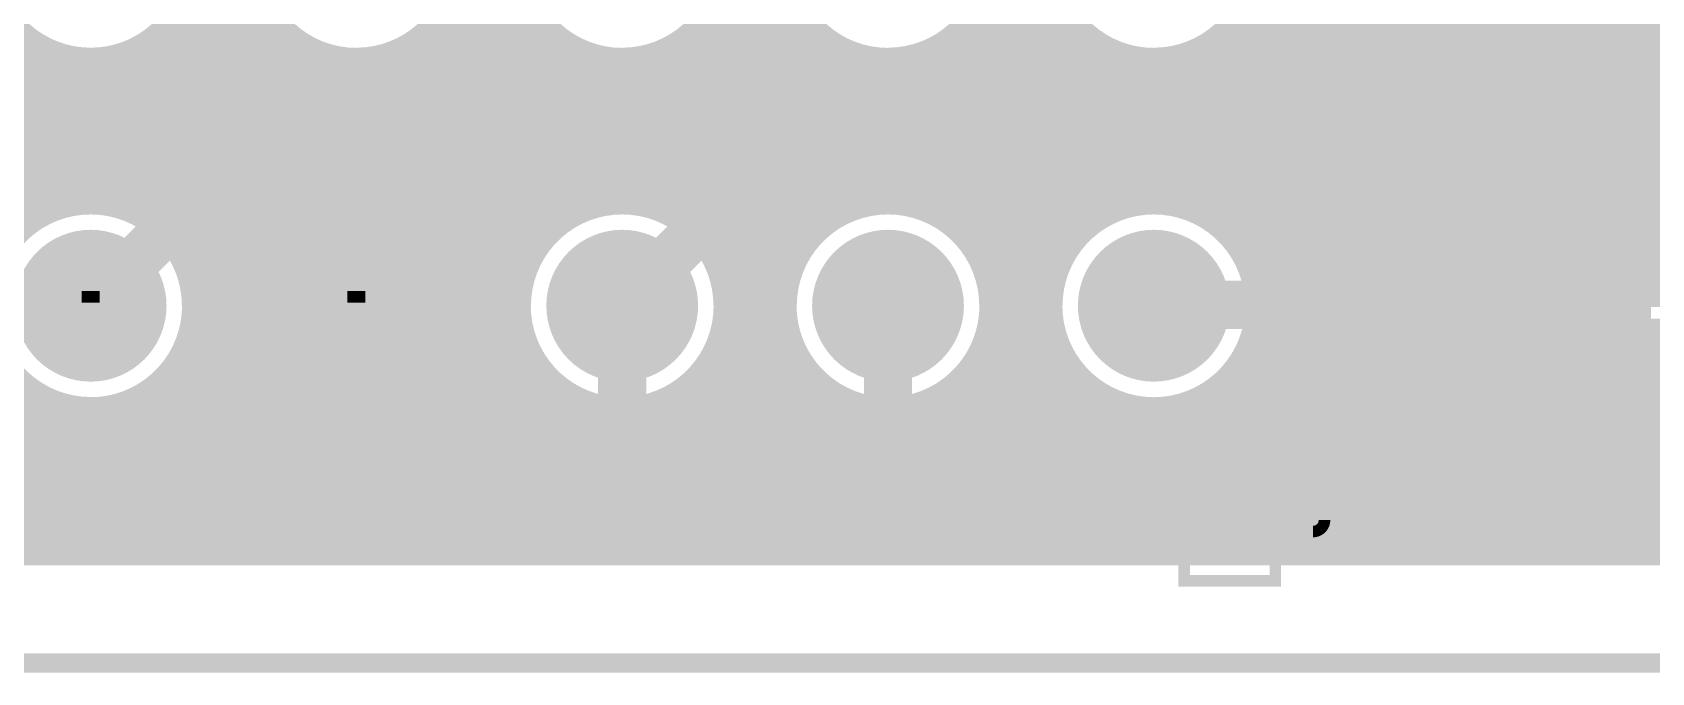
# Model space of a CAD drawing. Extents: x -5 to 208, y -5 to 206.
# Drawn here: x 172.74 to 194.07, y 119.87 to 128.3 of the extents above; entities that cross this region are included whole.
import ezdxf

# ---------------------------------------------------------------- set-up
doc = ezdxf.new("R2010")
doc.units = 0
doc.header["$MEASUREMENT"] = 0
doc.layers.get('0').update_dxf_attribs({"linetype": 'CONTINUOUS'})
for name, color, linetype in [('22-301-0_BOT', 7, 'CONTINUOUS'), ('22-301-0_DRD', 7, 'CONTINUOUS'), ('22-301-0_IN1', 1, 'CONTINUOUS'), ('22-301-0_IN2', 4, 'CONTINUOUS'), ('22-301-0_SMB', 3, 'CONTINUOUS'), ('22-301-0_SMT', 5, 'CONTINUOUS'), ('22-301-0_SST', 14, 'CONTINUOUS'), ('22-301-0_TOP', 9, 'CONTINUOUS'), ('THRUHOLE_TAP', 13, 'CONTINUOUS')]:
    doc.layers.add(name, color=color, linetype=linetype)

# ---------------------------------------------------------------- blocks, each defined once
blk = doc.blocks.new('ROUND_28')
at = {"const_width": 0.99949}
blk.add_lwpolyline([(-0.499744, 0, 1), (0.499744, 0, 1)], format="xyb", close=True, dxfattribs=at)
blk = doc.blocks.new('RECTANGLE_62')
blk.add_solid([(0.4445, 0.3175), (0.4445, -0.3175), (-0.4445, 0.3175), (-0.4445, -0.3175)])
blk = doc.blocks.new('ROUND_79')
at = {"const_width": 0.54991}
blk.add_lwpolyline([(-0.274954, 0, 1), (0.274954, 0, 1)], format="xyb", close=True, dxfattribs=at)

msp = doc.modelspace()

# ---------------------------------------------------------------- linework, layer by layer
at = {"layer": '22-301-0_DRD', "const_width": 0.254}
for points in [[(172.87494, 125.3363), (172.87494, 124.0663)], [(174.14494, 125.3363), (172.87494, 125.3363)], [(174.14494, 125.3363), (172.87494, 124.0663)], [(174.14494, 124.0663), (172.87494, 125.3363)], [(174.14494, 124.0663), (174.14494, 125.3363)], [(176.37506, 125.3363), (176.37506, 124.0663)], [(177.64506, 125.3363), (176.37506, 125.3363)], [(177.64506, 125.3363), (176.37506, 124.0663)], [(177.64506, 124.0663), (176.37506, 125.3363)], [(177.64506, 124.0663), (177.64506, 125.3363)], [(179.87518, 125.3363), (179.87518, 124.0663)], [(181.14518, 125.3363), (179.87518, 125.3363)], [(181.14518, 125.3363), (179.87518, 124.0663)], [(181.14518, 124.0663), (179.87518, 125.3363)], [(181.14518, 124.0663), (181.14518, 125.3363)], [(183.3753, 125.3363), (183.3753, 124.0663)], [(184.6453, 125.3363), (183.3753, 125.3363)], [(184.6453, 125.3363), (183.3753, 124.0663)], [(184.6453, 124.0663), (183.3753, 125.3363)], [(184.6453, 124.0663), (184.6453, 125.3363)], [(186.87542, 125.3363), (186.87542, 124.0663)], [(188.14542, 125.3363), (186.87542, 125.3363)], [(188.14542, 125.3363), (186.87542, 124.0663)], [(188.14542, 124.0663), (186.87542, 125.3363)], [(188.14542, 124.0663), (188.14542, 125.3363)], [(172.87494, 124.0663), (174.14494, 124.0663)], [(176.37506, 124.0663), (177.64506, 124.0663)], [(179.87518, 124.0663), (181.14518, 124.0663)], [(183.3753, 124.0663), (184.6453, 124.0663)], [(186.87542, 124.0663), (188.14542, 124.0663)], [(98.99904, 119.99976), (205.00086, 119.99976)]]:
    msp.add_lwpolyline(points, dxfattribs=at)
at = {"layer": '22-301-0_IN1', "const_width": 0.254}
for points in [[(174.9552, 166.37), (174.9552, 121.412)], [(175.1838, 166.37), (175.1838, 121.412)], [(175.4124, 166.37), (175.4124, 121.412)], [(175.641, 166.37), (175.641, 121.412)], [(178.3842, 164.211), (178.3842, 121.412)], [(178.6128, 164.211), (178.6128, 121.412)], [(178.8414, 164.211), (178.8414, 121.412)], [(179.07, 164.211), (179.07, 121.412)], [(182.0418, 164.211), (182.0418, 121.412)], [(182.2704, 164.211), (182.2704, 121.412)], [(182.499, 164.211), (182.499, 121.412)], [(185.6994, 164.211), (185.6994, 121.412)], [(185.928, 164.211), (185.928, 121.412)], [(186.1566, 164.211), (186.1566, 121.412)], [(188.8998, 164.211), (188.8998, 121.412)], [(189.1284, 164.211), (189.1284, 121.412)], [(189.357, 164.211), (189.357, 121.412)], [(189.5856, 164.211), (189.5856, 121.412)], [(189.8142, 164.211), (189.8142, 121.412)], [(190.0428, 164.211), (190.0428, 121.412)], [(190.2714, 164.211), (190.2714, 121.412)], [(190.5, 164.211), (190.5, 121.412)], [(190.7286, 164.211), (190.7286, 121.412)], [(190.9572, 164.211), (190.9572, 121.412)], [(192.5574, 164.211), (192.5574, 121.412)], [(192.786, 164.211), (192.786, 121.412)], [(193.0146, 164.211), (193.0146, 121.412)], [(193.2432, 164.211), (193.2432, 121.412)], [(193.4718, 164.211), (193.4718, 121.412)], [(193.7004, 164.211), (193.7004, 121.412)], [(193.929, 164.211), (193.929, 121.412)], [(194.1576, 164.211), (194.1576, 126.58852)], [(191.1858, 157.76702), (191.1858, 121.412)], [(192.3288, 157.72638), (192.3288, 121.412)], [(191.4144, 157.53588), (191.4144, 121.412)], [(192.1002, 157.52064), (192.1002, 121.412)], [(191.643, 157.44698), (191.643, 121.412)], [(191.8716, 157.4419), (191.8716, 121.412)], [(185.4708, 136.39038), (185.4708, 121.412)], [(181.8132, 129.03962), (181.8132, 124.95784)], [(182.7276, 128.94818), (182.7276, 125.05182)], [(174.7266, 128.76276), (174.7266, 125.2347)], [(179.2986, 128.75006), (179.2986, 125.24994)], [(185.2422, 128.80086), (185.2422, 125.1966)], [(175.8696, 128.61544), (175.8696, 121.412)], [(178.1556, 128.6256), (178.1556, 121.412)], [(181.5846, 128.51638), (181.5846, 125.48108)], [(182.9562, 128.48844), (182.9562, 125.51156)], [(186.3852, 128.59004), (186.3852, 125.40996)], [(188.6712, 128.65354), (188.6712, 125.34646)], [(172.6692, 128.27), (170.85056, 128.27)], [(172.6692, 128.27), (172.6692, 125.73)], [(176.16678, 128.27), (174.35068, 128.27)], [(174.498, 128.4097), (174.498, 125.5903)], [(176.0982, 128.33096), (176.0982, 121.412)], [(179.6669, 128.27), (177.8508, 128.27)], [(177.927, 128.33858), (177.927, 121.412)], [(179.5272, 128.40462), (179.5272, 125.59538)], [(183.16702, 128.27), (181.35092, 128.27)], [(181.356, 128.27508), (181.356, 125.72492)], [(183.1848, 128.2573), (183.1848, 125.7427)], [(186.66714, 128.27), (184.85104, 128.27)], [(185.0136, 128.42748), (185.0136, 125.56998)], [(186.6138, 128.31826), (186.6138, 125.68174)], [(203.99248, 128.27), (188.35116, 128.27)], [(188.4426, 128.35128), (188.4426, 125.64618)], [(173.08068, 128.0414), (170.43908, 128.0414)], [(172.8978, 128.12014), (172.8978, 125.87986)], [(173.1264, 128.02616), (173.1264, 125.97384)], [(176.5808, 128.0414), (173.9392, 128.0414)], [(174.0408, 128.0795), (174.0408, 125.91796)], [(174.2694, 128.20904), (174.2694, 125.79096)], [(176.3268, 128.15824), (176.3268, 121.412)], [(176.5554, 128.04902), (176.5554, 121.412)], [(180.08092, 128.0414), (177.43678, 128.0414)], [(177.4698, 128.05156), (177.4698, 121.412)], [(177.6984, 128.16332), (177.6984, 121.412)], [(179.7558, 128.20396), (179.7558, 125.79604)], [(179.9844, 128.07696), (179.9844, 125.9205)], [(180.8988, 128.0287), (180.8988, 125.9713)], [(183.58104, 128.0414), (180.9369, 128.0414)], [(181.1274, 128.12268), (181.1274, 125.87732)], [(183.4134, 128.10998), (183.4134, 125.88748)], [(187.08116, 128.0414), (184.43702, 128.0414)], [(184.5564, 128.08712), (184.5564, 125.91034)], [(184.785, 128.2192), (184.785, 125.7808)], [(186.8424, 128.15062), (186.8424, 125.84938)], [(187.071, 128.04394), (187.071, 125.95606)], [(203.76388, 128.0414), (187.93714, 128.0414)], [(187.9854, 128.05918), (187.9854, 125.94082)], [(188.214, 128.17094), (188.214, 125.82652)], [(203.53528, 127.8128), (80.645, 127.8128)], [(173.355, 127.9779), (173.355, 126.01956)], [(173.5836, 127.97282), (173.5836, 126.02718)], [(173.8122, 128.00584), (173.8122, 125.99416)], [(176.784, 127.98806), (176.784, 121.412)], [(177.0126, 127.97028), (177.0126, 121.412)], [(177.2412, 127.9906), (177.2412, 121.412)], [(180.213, 128.0033), (180.213, 125.9967)], [(180.4416, 127.97282), (180.4416, 126.02718)], [(180.6702, 127.98044), (180.6702, 126.01956)], [(183.642, 128.02108), (183.642, 125.97638)], [(183.8706, 127.9779), (183.8706, 126.0221)], [(184.0992, 127.97282), (184.0992, 126.02718)], [(184.3278, 128.00838), (184.3278, 125.99162)], [(187.2996, 127.98552), (187.2996, 126.01194)], [(187.5282, 127.97028), (187.5282, 126.02972)], [(187.7568, 127.99314), (187.7568, 126.00686)], [(203.30668, 127.5842), (80.645, 127.5842)], [(203.07808, 127.3556), (80.645, 127.3556)], [(202.84948, 127.127), (80.645, 127.127)], [(201.19594, 126.8984), (95.74276, 126.8984)], [(200.787, 126.6698), (96.1517, 126.6698)], [(197.96252, 126.58852), (193.9163, 126.58852), (193.9163, 124.40412)], [(193.9163, 126.4412), (96.42094, 126.4412)], [(193.9163, 126.2126), (96.61652, 126.2126)], [(173.1645, 125.984), (170.35526, 125.984)], [(180.1622, 125.984), (173.85538, 125.984)], [(183.66232, 125.984), (180.85562, 125.984)], [(187.16244, 125.984), (184.35574, 125.984)], [(193.9163, 125.984), (187.85586, 125.984)], [(172.69968, 125.7554), (170.81754, 125.7554)], [(179.69992, 125.7554), (174.31766, 125.7554)], [(183.20004, 125.7554), (181.3179, 125.7554)], [(186.70016, 125.7554), (184.81802, 125.7554)], [(193.9163, 125.7554), (188.31814, 125.7554)], [(179.46878, 125.5268), (174.55134, 125.5268)], [(182.9689, 125.5268), (181.54904, 125.5268)], [(186.46902, 125.5268), (185.04916, 125.5268)], [(193.9163, 125.5268), (188.54928, 125.5268)], [(179.32146, 125.2982), (174.69612, 125.2982)], [(182.82158, 125.2982), (181.69636, 125.2982)], [(186.3217, 125.2982), (185.19648, 125.2982)], [(193.9163, 125.2982), (188.6966, 125.2982)], [(179.23256, 125.0696), (174.78756, 125.0696)], [(182.73268, 125.0696), (181.78526, 125.0696)], [(186.2328, 125.0696), (185.28538, 125.0696)], [(193.9163, 125.0696), (188.7855, 125.0696)], [(179.18684, 124.841), (174.83074, 124.841)], [(182.68696, 124.841), (181.83098, 124.841)], [(186.18708, 124.841), (185.3311, 124.841)], [(193.9163, 124.841), (188.83122, 124.841)], [(179.18176, 124.6124), (174.83582, 124.6124)], [(181.8132, 124.44222), (181.8132, 121.412)], [(182.68188, 124.6124), (181.83606, 124.6124)], [(186.182, 124.6124), (185.33618, 124.6124)], [(193.9163, 124.6124), (188.8363, 124.6124)], [(197.96252, 124.40412), (193.9163, 124.40412)], [(194.1576, 124.40412), (194.1576, 121.412)], [(179.21732, 124.3838), (174.80026, 124.3838)], [(182.71744, 124.3838), (181.8005, 124.3838)], [(182.7276, 124.34824), (182.7276, 121.412)], [(185.2422, 124.20346), (185.2422, 121.412)], [(186.21756, 124.3838), (185.30062, 124.3838)], [(200.00722, 124.3838), (188.80074, 124.3838)], [(179.29606, 124.1552), (174.72152, 124.1552)], [(174.7266, 124.16536), (174.7266, 121.412)], [(179.2986, 124.15012), (179.2986, 121.412)], [(182.79618, 124.1552), (181.72176, 124.1552)], [(186.2963, 124.1552), (185.22188, 124.1552)], [(186.3852, 123.9901), (186.3852, 121.412)], [(188.6712, 124.0536), (188.6712, 121.412)], [(200.0885, 124.1552), (188.722, 124.1552)], [(174.498, 123.80976), (174.498, 121.412)], [(179.42814, 123.9266), (174.58944, 123.9266)], [(179.5272, 123.80468), (179.5272, 121.412)], [(181.5846, 123.91898), (181.5846, 121.412)], [(182.92826, 123.9266), (181.58968, 123.9266)], [(182.9562, 123.8885), (182.9562, 121.412)], [(185.0136, 123.83008), (185.0136, 121.412)], [(186.42838, 123.9266), (185.0898, 123.9266)], [(200.20534, 123.9266), (188.58992, 123.9266)], [(172.63618, 123.698), (170.88358, 123.698)], [(172.6692, 123.67006), (172.6692, 121.412)], [(174.2694, 123.6091), (174.2694, 121.412)], [(179.63642, 123.698), (174.3837, 123.698)], [(179.7558, 123.60402), (179.7558, 121.412)], [(181.356, 123.67514), (181.356, 121.412)], [(183.13654, 123.698), (181.3814, 123.698)], [(183.1848, 123.65736), (183.1848, 121.412)], [(184.785, 123.61926), (184.785, 121.412)], [(186.63666, 123.698), (184.88152, 123.698)], [(186.6138, 123.71832), (186.6138, 121.412)], [(186.8424, 123.55068), (186.8424, 121.412)], [(188.214, 123.57354), (188.214, 121.412)], [(200.36028, 123.698), (188.38164, 123.698)], [(188.4426, 123.75388), (188.4426, 121.412)], [(173.00702, 123.4694), (170.5102, 123.4694)], [(172.8978, 123.5202), (172.8978, 121.412)], [(173.1264, 123.42622), (173.1264, 121.412)], [(173.355, 123.3805), (173.355, 121.412)], [(173.5836, 123.37288), (173.5836, 121.412)], [(173.8122, 123.4059), (173.8122, 121.412)], [(180.00726, 123.4694), (174.01032, 123.4694)], [(174.0408, 123.4821), (174.0408, 121.412)], [(179.9844, 123.47956), (179.9844, 121.412)], [(180.213, 123.40336), (180.213, 121.412)], [(180.4416, 123.37288), (180.4416, 121.412)], [(180.6702, 123.3805), (180.6702, 121.412)], [(180.8988, 123.42876), (180.8988, 121.412)], [(183.50738, 123.4694), (181.01056, 123.4694)], [(181.1274, 123.52274), (181.1274, 121.412)], [(183.4134, 123.51258), (183.4134, 121.412)], [(183.642, 123.42368), (183.642, 121.412)], [(183.8706, 123.37796), (183.8706, 121.412)], [(184.0992, 123.37288), (184.0992, 121.412)], [(184.3278, 123.40844), (184.3278, 121.412)], [(187.0075, 123.4694), (184.51068, 123.4694)], [(184.5564, 123.48972), (184.5564, 121.412)], [(187.071, 123.444), (187.071, 121.412)], [(187.2996, 123.38812), (187.2996, 121.412)], [(187.5282, 123.37034), (187.5282, 121.412)], [(187.7568, 123.3932), (187.7568, 121.412)], [(187.9854, 123.45924), (187.9854, 121.412)], [(200.56856, 123.4694), (188.0108, 123.4694)], [(200.85812, 123.2408), (165.58514, 123.2408)], [(201.32294, 123.0122), (165.75024, 123.0122)], [(204.47, 122.7836), (165.84422, 122.7836)], [(204.47, 122.555), (165.8874, 122.555)], [(204.47, 122.3264), (165.87978, 122.3264)], [(204.47, 122.0978), (165.82644, 122.0978)], [(204.47, 121.8692), (165.71722, 121.8692)], [(204.47, 121.6406), (165.52672, 121.6406)], [(204.47, 121.412), (165.15334, 121.412)]]:
    msp.add_lwpolyline(points, dxfattribs=at)
for points in [[(172.18152, 129.2987, 0.4142136), (173.50994, 127.97028)], [(173.50994, 127.97028, 0.4142136), (174.83836, 129.2987)], [(175.6791, 129.2987, 0.4142136), (177.01006, 127.96774)], [(177.01006, 127.97028, 0.4142136), (178.33848, 129.2987)], [(179.17922, 129.2987, 0.4142136), (180.51018, 127.96774)], [(180.51018, 127.97028, 0.4142136), (181.8386, 129.2987)], [(182.67934, 129.2987, 0.4142136), (184.0103, 127.96774)], [(184.0103, 127.97028, 0.4142136), (185.33872, 129.2987)], [(186.17946, 129.2987, 0.4142136), (187.51042, 127.96774)], [(187.51042, 127.97028, 0.4142136), (188.83884, 129.2987)], [(173.50994, 126.02972, 0.4142136), (172.18152, 124.7013)], [(174.83836, 124.7013, 0.4142136), (173.50994, 126.02972)], [(180.51018, 126.02972, 0.4142136), (179.18176, 124.7013)], [(181.8386, 124.7013, 0.4142136), (180.51018, 126.02972)], [(184.0103, 126.02972, 0.4142136), (182.68188, 124.7013)], [(185.33872, 124.7013, 0.4142136), (184.0103, 126.02972)], [(187.51042, 126.02972, 0.4142136), (186.182, 124.7013)], [(188.83884, 124.7013, 0.4142136), (187.51042, 126.02972)], [(172.18152, 124.7013, 0.4142136), (173.50994, 123.37288)], [(173.50994, 123.37034, 0.4142136), (174.8409, 124.7013)], [(179.17922, 124.7013, 0.4142136), (180.51018, 123.37034)], [(180.51018, 123.37034, 0.4142136), (181.84114, 124.7013)], [(182.67934, 124.7013, 0.4142136), (184.0103, 123.37034)], [(184.0103, 123.37034, 0.4142136), (185.34126, 124.7013)], [(186.17946, 124.7013, 0.4142136), (187.51042, 123.37034)], [(187.51042, 123.37034, 0.4142136), (188.84138, 124.7013)]]:
    msp.add_lwpolyline(points, format="xyb", dxfattribs=at)
at = {"layer": '22-301-0_IN2', "const_width": 0.254}
for points in [[(174.9552, 166.497), (174.9552, 121.57202)], [(175.1838, 166.497), (175.1838, 121.57202)], [(175.4124, 166.497), (175.4124, 121.57202)], [(175.641, 166.497), (175.641, 121.57202)], [(178.3842, 164.338), (178.3842, 121.56948)], [(178.6128, 164.338), (178.6128, 121.56948)], [(178.8414, 164.338), (178.8414, 121.56948)], [(179.07, 164.338), (179.07, 121.56948)], [(182.0418, 164.338), (182.0418, 121.5644)], [(182.2704, 164.338), (182.2704, 121.5644)], [(182.499, 164.338), (182.499, 121.5644)], [(185.6994, 164.338), (185.6994, 121.56186)], [(185.928, 164.338), (185.928, 121.55932)], [(186.1566, 164.338), (186.1566, 121.55932)], [(188.8998, 164.338), (188.8998, 121.55678)], [(189.1284, 164.338), (189.1284, 121.55678)], [(189.357, 164.338), (189.357, 121.55678)], [(189.5856, 164.338), (189.5856, 121.55678)], [(189.8142, 164.338), (189.8142, 121.55678)], [(190.0428, 164.338), (190.0428, 121.55678)], [(190.2714, 164.338), (190.2714, 121.55424)], [(190.5, 164.338), (190.5, 121.55424)], [(190.7286, 164.338), (190.7286, 121.55424)], [(190.9572, 164.338), (190.9572, 121.55424)], [(192.5574, 164.338), (192.5574, 121.5517)], [(192.786, 164.338), (192.786, 121.5517)], [(193.0146, 164.338), (193.0146, 121.5517)], [(193.2432, 164.338), (193.2432, 121.5517)], [(193.4718, 164.338), (193.4718, 121.5517)], [(193.7004, 164.338), (193.7004, 121.5517)], [(193.929, 164.338), (193.929, 124.81052)], [(194.1576, 164.338), (194.1576, 124.81052)], [(191.1858, 157.76702), (191.1858, 121.55424)], [(192.3288, 157.72638), (192.3288, 121.5517)], [(191.4144, 157.53588), (191.4144, 121.55424)], [(192.1002, 157.52064), (192.1002, 121.55424)], [(191.643, 157.44698), (191.643, 121.55424)], [(191.8716, 157.4419), (191.8716, 121.55424)], [(185.4708, 136.39038), (185.4708, 121.56186)], [(181.8132, 129.03962), (181.8132, 124.95784)], [(182.7276, 128.94818), (182.7276, 125.05182)], [(174.7266, 128.76276), (174.7266, 125.2347)], [(179.2986, 128.75006), (179.2986, 125.24994)], [(185.2422, 128.80086), (185.2422, 125.1966)], [(175.8696, 128.61544), (175.8696, 121.57202)], [(178.1556, 128.6256), (178.1556, 121.56948)], [(181.5846, 128.51638), (181.5846, 125.48108)], [(182.9562, 128.48844), (182.9562, 125.51156)], [(186.3852, 128.59004), (186.3852, 125.40996)], [(188.6712, 128.65354), (188.6712, 125.34646)], [(172.6692, 128.27), (172.6692, 125.73)], [(176.10836, 128.3208), (174.4091, 128.3208)], [(174.498, 128.4097), (174.498, 125.5903)], [(176.0982, 128.33096), (176.0982, 121.57202)], [(179.60848, 128.3208), (177.90922, 128.3208)], [(177.927, 128.33858), (177.927, 121.56948)], [(179.5272, 128.40462), (179.5272, 125.59538)], [(181.356, 128.27508), (181.356, 125.72492)], [(183.1086, 128.3208), (181.40934, 128.3208)], [(183.1848, 128.2573), (183.1848, 125.7427)], [(186.60872, 128.3208), (184.90946, 128.3208)], [(185.0136, 128.42748), (185.0136, 125.56998)], [(186.6138, 128.31826), (186.6138, 125.68174)], [(204.47, 128.3208), (188.40958, 128.3208)], [(188.4426, 128.35128), (188.4426, 125.64618)], [(172.95368, 128.0922), (170.56608, 128.0922)], [(172.8978, 128.12014), (172.8978, 125.87986)], [(173.1264, 128.02616), (173.1264, 125.97384)], [(174.0408, 128.0795), (174.0408, 125.91796)], [(176.4538, 128.0922), (174.0662, 128.0922)], [(174.2694, 128.20904), (174.2694, 125.79096)], [(176.3268, 128.15824), (176.3268, 121.57202)], [(176.5554, 128.04902), (176.5554, 121.57202)], [(177.4698, 128.05156), (177.4698, 121.56948)], [(179.95392, 128.0922), (177.56378, 128.0922)], [(177.6984, 128.16332), (177.6984, 121.56948)], [(179.7558, 128.20396), (179.7558, 125.79604)], [(179.9844, 128.07696), (179.9844, 125.9205)], [(180.8988, 128.0287), (180.8988, 125.9713)], [(183.45404, 128.0922), (181.0639, 128.0922)], [(181.1274, 128.12268), (181.1274, 125.87732)], [(183.4134, 128.10998), (183.4134, 125.88748)], [(184.5564, 128.08712), (184.5564, 125.91034)], [(186.95416, 128.0922), (184.56402, 128.0922)], [(184.785, 128.2192), (184.785, 125.7808)], [(186.8424, 128.15062), (186.8424, 125.84938)], [(187.071, 128.04394), (187.071, 125.95606)], [(187.9854, 128.05918), (187.9854, 125.94082)], [(204.47, 128.0922), (188.06414, 128.0922)], [(188.214, 128.17094), (188.214, 125.82652)], [(204.47, 127.8636), (80.8482, 127.8636)], [(173.355, 127.9779), (173.355, 126.01956)], [(173.5836, 127.97282), (173.5836, 126.02718)], [(173.8122, 128.00584), (173.8122, 125.99416)], [(176.784, 127.98806), (176.784, 121.57202)], [(177.0126, 127.97028), (177.0126, 121.57202)], [(177.2412, 127.9906), (177.2412, 121.56948)], [(180.213, 128.0033), (180.213, 125.9967)], [(180.4416, 127.97282), (180.4416, 126.02718)], [(180.6702, 127.98044), (180.6702, 126.01956)], [(183.642, 128.02108), (183.642, 125.97638)], [(183.8706, 127.9779), (183.8706, 126.0221)], [(184.0992, 127.97282), (184.0992, 126.02718)], [(184.3278, 128.00838), (184.3278, 125.99162)], [(187.2996, 127.98552), (187.2996, 126.01194)], [(187.5282, 127.97028), (187.5282, 126.02972)], [(187.7568, 127.99314), (187.7568, 126.00686)], [(204.47, 127.635), (80.8482, 127.635)], [(204.47, 127.4064), (80.8482, 127.4064)], [(204.47, 127.1778), (80.8482, 127.1778)], [(201.32802, 126.9492), (95.61068, 126.9492)], [(200.86066, 126.7206), (96.07804, 126.7206)], [(200.5711, 126.492), (96.3676, 126.492)], [(200.36282, 126.2634), (96.57588, 126.2634)], [(200.20534, 126.0348), (96.73336, 126.0348)], [(172.7708, 125.8062), (170.74642, 125.8062)], [(179.77104, 125.8062), (174.24654, 125.8062)], [(183.27116, 125.8062), (181.24678, 125.8062)], [(186.77128, 125.8062), (184.7469, 125.8062)], [(200.09104, 125.8062), (188.24702, 125.8062)], [(179.50942, 125.5776), (174.50816, 125.5776)], [(183.00954, 125.5776), (181.5084, 125.5776)], [(186.50966, 125.5776), (185.00852, 125.5776)], [(200.00722, 125.5776), (188.50864, 125.5776)], [(179.3494, 125.349), (174.67072, 125.349)], [(182.84952, 125.349), (181.66842, 125.349)], [(186.34964, 125.349), (185.16854, 125.349)], [(199.95134, 125.349), (188.66866, 125.349)], [(179.2478, 125.1204), (174.76978, 125.1204)], [(182.74792, 125.1204), (181.77002, 125.1204)], [(186.24804, 125.1204), (185.27014, 125.1204)], [(199.9234, 125.1204), (188.77026, 125.1204)], [(179.19446, 124.8918), (174.82566, 124.8918)], [(182.69458, 124.8918), (181.82336, 124.8918)], [(186.1947, 124.8918), (185.32348, 124.8918)], [(199.92086, 124.8918), (188.8236, 124.8918)], [(179.17922, 124.6632), (174.83836, 124.6632)], [(182.67934, 124.6632), (181.8386, 124.6632)], [(186.17946, 124.6632), (185.33872, 124.6632)], [(193.74612, 124.6632), (188.83884, 124.6632)], [(198.0057, 124.81052), (193.74612, 124.81052), (193.74612, 122.62612)], [(179.20716, 124.4346), (174.81296, 124.4346)], [(182.70728, 124.4346), (181.81066, 124.4346)], [(181.8132, 124.44222), (181.8132, 121.5644)], [(186.2074, 124.4346), (185.31078, 124.4346)], [(193.74612, 124.4346), (188.8109, 124.4346)], [(179.27574, 124.206), (174.74438, 124.206)], [(182.77586, 124.206), (181.74208, 124.206)], [(182.7276, 124.34824), (182.7276, 121.5644)], [(186.27598, 124.206), (185.2422, 124.206)], [(185.2422, 124.20346), (185.2422, 121.56186)], [(193.74612, 124.206), (188.74232, 124.206)], [(179.39258, 123.9774), (174.625, 123.9774)], [(174.7266, 124.16536), (174.7266, 121.57456)], [(179.2986, 124.15012), (179.2986, 121.56694)], [(182.8927, 123.9774), (181.62524, 123.9774)], [(186.39282, 123.9774), (185.12536, 123.9774)], [(186.3852, 123.9901), (186.3852, 121.55932)], [(193.74612, 123.9774), (188.62548, 123.9774)], [(188.6712, 124.0536), (188.6712, 121.55678)], [(174.498, 123.80976), (174.498, 121.57456)], [(179.5272, 123.80468), (179.5272, 121.56694)], [(181.5846, 123.91898), (181.5846, 121.5644)], [(182.9562, 123.8885), (182.9562, 121.5644)], [(185.0136, 123.83008), (185.0136, 121.56186)], [(172.6692, 123.67006), (172.6692, 121.5771)], [(174.2694, 123.6091), (174.2694, 121.57456)], [(179.58054, 123.7488), (174.43704, 123.7488)], [(179.7558, 123.60402), (179.7558, 121.56694)], [(181.356, 123.67514), (181.356, 121.56694)], [(183.08066, 123.7488), (181.43728, 123.7488)], [(183.1848, 123.65736), (183.1848, 121.5644)], [(184.785, 123.61926), (184.785, 121.56186)], [(186.58078, 123.7488), (184.9374, 123.7488)], [(186.6138, 123.71832), (186.6138, 121.55932)], [(186.8424, 123.55068), (186.8424, 121.55932)], [(188.214, 123.57354), (188.214, 121.55678)], [(193.74612, 123.7488), (188.43752, 123.7488)], [(188.4426, 123.75388), (188.4426, 121.55678)], [(172.8978, 123.5202), (170.62196, 123.5202)], [(172.8978, 123.5202), (172.8978, 121.57456)], [(173.1264, 123.42622), (173.1264, 121.57456)], [(173.355, 123.3805), (173.355, 121.57456)], [(173.5836, 123.37288), (173.5836, 121.57456)], [(173.8122, 123.4059), (173.8122, 121.57456)], [(174.0408, 123.4821), (174.0408, 121.57456)], [(179.89804, 123.5202), (174.12208, 123.5202)], [(179.9844, 123.47956), (179.9844, 121.56694)], [(180.213, 123.40336), (180.213, 121.56694)], [(180.4416, 123.37288), (180.4416, 121.56694)], [(180.6702, 123.3805), (180.6702, 121.56694)], [(180.8988, 123.42876), (180.8988, 121.56694)], [(183.39816, 123.5202), (181.11978, 123.5202)], [(181.1274, 123.52274), (181.1274, 121.56694)], [(183.4134, 123.51258), (183.4134, 121.5644)], [(183.642, 123.42368), (183.642, 121.56186)], [(183.8706, 123.37796), (183.8706, 121.56186)], [(184.0992, 123.37288), (184.0992, 121.56186)], [(184.3278, 123.40844), (184.3278, 121.56186)], [(184.5564, 123.48972), (184.5564, 121.56186)], [(186.89828, 123.5202), (184.6199, 123.5202)], [(187.071, 123.444), (187.071, 121.55932)], [(187.2996, 123.38812), (187.2996, 121.55932)], [(187.5282, 123.37034), (187.5282, 121.55932)], [(187.7568, 123.3932), (187.7568, 121.55932)], [(187.9854, 123.45924), (187.9854, 121.55678)], [(193.74612, 123.5202), (188.12002, 123.5202)], [(193.74612, 123.2916), (165.53434, 123.2916)], [(193.74612, 123.063), (165.7223, 123.063)], [(193.74612, 122.8344), (165.82898, 122.8344)], [(204.47, 122.6058), (165.88232, 122.6058)], [(198.0057, 122.62612), (193.74612, 122.62612)], [(193.929, 122.62612), (193.929, 121.5517)], [(194.1576, 122.62612), (194.1576, 121.5517)], [(204.47, 122.3772), (165.88486, 122.3772)], [(204.47, 122.1486), (165.84168, 122.1486)], [(204.47, 121.92), (165.74516, 121.92)], [(204.47, 121.6914), (165.57752, 121.6914)], [(165.46068, 121.58472), (204.47, 121.539)]]:
    msp.add_lwpolyline(points, dxfattribs=at)
for points in [[(172.18152, 129.2987, 0.4142136), (173.50994, 127.97028)], [(173.50994, 127.97028, 0.4142136), (174.83836, 129.2987)], [(175.6791, 129.2987, 0.4142136), (177.01006, 127.96774)], [(177.01006, 127.97028, 0.4142136), (178.33848, 129.2987)], [(179.17922, 129.2987, 0.4142136), (180.51018, 127.96774)], [(180.51018, 127.97028, 0.4142136), (181.8386, 129.2987)], [(182.67934, 129.2987, 0.4142136), (184.0103, 127.96774)], [(184.0103, 127.97028, 0.4142136), (185.33872, 129.2987)], [(186.17946, 129.2987, 0.4142136), (187.51042, 127.96774)], [(187.51042, 127.97028, 0.4142136), (188.83884, 129.2987)], [(173.50994, 126.02972, 0.4142136), (172.18152, 124.7013)], [(174.83836, 124.7013, 0.4142136), (173.50994, 126.02972)], [(180.51018, 126.02972, 0.4142136), (179.18176, 124.7013)], [(181.8386, 124.7013, 0.4142136), (180.51018, 126.02972)], [(184.0103, 126.02972, 0.4142136), (182.68188, 124.7013)], [(185.33872, 124.7013, 0.4142136), (184.0103, 126.02972)], [(187.51042, 126.02972, 0.4142136), (186.182, 124.7013)], [(188.83884, 124.7013, 0.4142136), (187.51042, 126.02972)], [(172.18152, 124.7013, 0.4142136), (173.50994, 123.37288)], [(173.50994, 123.37034, 0.4142136), (174.8409, 124.7013)], [(179.17922, 124.7013, 0.4142136), (180.51018, 123.37034)], [(180.51018, 123.37034, 0.4142136), (181.84114, 124.7013)], [(182.67934, 124.7013, 0.4142136), (184.0103, 123.37034)], [(184.0103, 123.37034, 0.4142136), (185.34126, 124.7013)], [(186.17946, 124.7013, 0.4142136), (187.51042, 123.37034)], [(187.51042, 123.37034, 0.4142136), (188.84138, 124.7013)]]:
    msp.add_lwpolyline(points, format="xyb", dxfattribs=at)
at = {"layer": '22-301-0_SST', "const_width": 0.1524}
for points in [[(178.20894, 130.88874), (178.6001, 130.88874), (178.6001, 127.70866), (175.42002, 127.70866), (175.42002, 130.88874), (178.05908, 130.88874), (178.20894, 130.88874), (178.20894, 131.8006), (178.20894, 131.93014), (178.20894, 132.21716), (178.20894, 133.88594), (178.20386, 133.92912), (178.05908, 134.0358), (172.46092, 134.0358), (172.46092, 133.93166)], [(189.75832, 121.87936), (189.75832, 123.75134), (190.2587, 123.75134), (190.2587, 125.15088), (189.75832, 125.15088), (189.75832, 128.34874), (190.2587, 128.34874), (190.2587, 129.74828), (189.75832, 129.74828), (189.75832, 131.57962)], [(172.31106, 130.88874), (171.9199, 130.88874), (171.9199, 127.70866), (175.09998, 127.70866), (175.09998, 130.88874)], [(178.92014, 130.88874), (178.92014, 127.70866), (182.10022, 127.70866), (182.10022, 130.88874), (178.92014, 130.88874)], [(182.42026, 130.88874), (182.42026, 127.70866), (185.60034, 127.70866), (185.60034, 130.88874), (182.42026, 130.88874)], [(185.92038, 130.88874), (185.92038, 127.70866), (189.10046, 127.70866), (189.10046, 130.88874), (185.92038, 130.88874)], [(171.9199, 126.29134), (171.9199, 123.11126), (175.09998, 123.11126), (175.09998, 126.29134), (171.9199, 126.29134)], [(175.42002, 126.29134), (175.42002, 123.11126), (178.6001, 123.11126), (178.6001, 126.29134), (175.42002, 126.29134)], [(178.92014, 126.29134), (178.92014, 123.11126), (182.10022, 123.11126), (182.10022, 126.29134), (178.92014, 126.29134)], [(182.42026, 126.29134), (182.42026, 123.11126), (185.60034, 123.11126), (185.60034, 126.29134), (182.42026, 126.29134)], [(185.92038, 126.29134), (185.92038, 123.11126), (189.10046, 123.11126), (189.10046, 126.29134), (185.92038, 126.29134)], [(180.3908, 124.58192), (180.62702, 124.58192), (180.62702, 124.81814), (180.3908, 124.81814), (180.19268, 125.0188), (180.19268, 124.3838), (180.3908, 124.58192), (180.3908, 124.81814)], [(180.62702, 124.81814), (180.82768, 125.0188), (180.82768, 124.3838), (180.62702, 124.58192)], [(183.89092, 124.58192), (184.12714, 124.58192), (184.12714, 124.81814), (183.89092, 124.81814), (183.6928, 125.0188), (183.6928, 124.3838), (183.89092, 124.58192), (183.89092, 124.81814)], [(184.12714, 124.81814), (184.3278, 125.0188), (184.3278, 124.3838), (184.12714, 124.58192)], [(173.19244, 125.0188), (173.3931, 124.81814), (173.3931, 124.58192), (173.19244, 124.3838), (173.19244, 125.0188), (173.82744, 125.0188), (173.62678, 124.81814), (173.62678, 124.58192), (173.3931, 124.58192)], [(173.62678, 124.58192), (173.82744, 124.3838), (173.82744, 125.0188)], [(176.69256, 125.0188), (176.89068, 124.81814), (176.89068, 124.58192), (176.69256, 124.3838), (176.69256, 125.0188), (177.32756, 125.0188), (177.1269, 124.81814), (177.1269, 124.58192), (176.89068, 124.58192)], [(177.1269, 124.58192), (177.32756, 124.3838), (177.32756, 125.0188)], [(180.82768, 125.0188), (180.19268, 125.0188)], [(184.3278, 125.0188), (183.6928, 125.0188)], [(187.62726, 124.81814), (187.39104, 124.81814), (187.19292, 125.0188), (187.82792, 125.0188), (187.62726, 124.81814), (187.62726, 124.58192), (187.82792, 124.3838), (187.82792, 125.0188)], [(187.39104, 124.58192), (187.19292, 124.3838), (187.19292, 125.0188)], [(173.3931, 124.81814), (173.62678, 124.81814)], [(176.89068, 124.81814), (177.1269, 124.81814)], [(187.62726, 124.58192), (187.39104, 124.58192), (187.39104, 124.81814)], [(173.82744, 124.3838), (173.19244, 124.3838)], [(177.32756, 124.3838), (176.69256, 124.3838)], [(180.82768, 124.3838), (180.19268, 124.3838)], [(184.3278, 124.3838), (183.6928, 124.3838)], [(187.82792, 124.3838), (187.19292, 124.3838)], [(160.909, 121.7295), (189.60846, 121.7295)], [(189.11062, 121.7295), (189.11062, 121.07926), (187.9092, 121.07926), (187.9092, 121.7295)]]:
    msp.add_lwpolyline(points, dxfattribs=at)
msp.add_lwpolyline([(189.60846, 121.7295, 0.4142136), (189.75832, 121.87936)], format="xyb", dxfattribs=at)
at = {"layer": '22-301-0_TOP', "const_width": 0.635}
for points in [[(187.51042, 124.7013), (187.52312, 124.714), (189.865, 124.714), (198.501, 133.35), (204.724, 133.35), (205.486, 134.112), (205.486, 153.162), (203.2, 155.448), (203.2, 155.5877)], [(173.50994, 124.7013), (175.26, 126.44882), (175.26, 132.715), (178.054, 135.509), (182.118, 135.509), (183.134, 136.525), (183.134, 140.8938), (185.42, 143.1798)], [(191.77, 138.7602), (191.77, 138.684), (184.912, 131.826), (183.134, 131.826), (182.245, 130.937), (182.245, 126.43612), (180.51018, 124.7013)], [(181.61, 122.555), (180.975, 122.555), (180.51018, 123.01982), (180.51018, 124.7013)], [(182.88, 122.555), (183.388, 122.555), (184.0103, 123.1773), (184.0103, 124.7013)], [(182.0672, 122.555), (182.4482, 122.555)]]:
    msp.add_lwpolyline(points, dxfattribs=at)

# ---------------------------------------------------------------- block references
at = {"layer": '22-301-0_BOT'}
for p in [(173.50994, 124.7013), (177.01006, 124.7013), (180.51018, 124.7013), (184.0103, 124.7013), (187.51042, 124.7013)]:
    msp.add_blockref('ROUND_28', p, dxfattribs=at)
at = {"layer": '22-301-0_IN1'}
for p in [(173.50994, 124.7013), (177.01006, 124.7013), (180.51018, 124.7013), (184.0103, 124.7013), (187.51042, 124.7013)]:
    msp.add_blockref('ROUND_28', p, dxfattribs=at)
at = {"layer": '22-301-0_IN2'}
for p in [(173.50994, 124.7013), (177.01006, 124.7013), (180.51018, 124.7013), (184.0103, 124.7013), (187.51042, 124.7013)]:
    msp.add_blockref('ROUND_28', p, dxfattribs=at)
at = {"layer": '22-301-0_SMB'}
for p in [(173.50994, 124.7013), (177.01006, 124.7013), (180.51018, 124.7013), (184.0103, 124.7013), (187.51042, 124.7013)]:
    msp.add_blockref('ROUND_28', p, dxfattribs=at)
at = {"layer": '22-301-0_SMT'}
for p in [(173.50994, 124.7013), (177.01006, 124.7013), (180.51018, 124.7013), (184.0103, 124.7013), (187.51042, 124.7013)]:
    msp.add_blockref('ROUND_28', p, dxfattribs=at)
at = {"layer": '22-301-0_TOP'}
for name, p in [('ROUND_28', (173.50994, 124.7013)), ('ROUND_28', (177.01006, 124.7013)), ('ROUND_28', (180.51018, 124.7013)), ('ROUND_28', (184.0103, 124.7013)), ('ROUND_28', (187.51042, 124.7013)), ('RECTANGLE_62', (181.61, 122.555)), ('RECTANGLE_62', (182.88, 122.555))]:
    msp.add_blockref(name, p, dxfattribs=at)
at = {"layer": 'THRUHOLE_TAP'}
for p in [(173.50994, 124.7013), (177.01006, 124.7013), (180.51018, 124.7013), (184.0103, 124.7013), (187.51042, 124.7013)]:
    msp.add_blockref('ROUND_79', p, dxfattribs=at)

doc.saveas('drawing.dxf')
